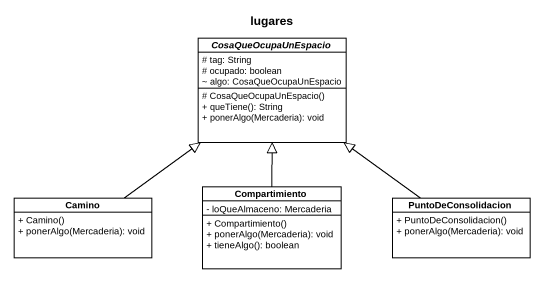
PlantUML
@startuml
title lugares
hide circle
hide empty members
skinparam classAttributeIconSize 0
abstract class CosaQueOcupaUnEspacio {
  # tag: String
  # ocupado: boolean
  ~ algo: CosaQueOcupaUnEspacio
  # CosaQueOcupaUnEspacio()
  + queTiene(): String
  + ponerAlgo(Mercaderia): void
}
class Camino {
  + Camino()
  + ponerAlgo(Mercaderia): void
}
class Compartimiento {
  - loQueAlmaceno: Mercaderia
  + Compartimiento()
  + ponerAlgo(Mercaderia): void
  + tieneAlgo(): boolean
}
class PuntoDeConsolidacion {
  + PuntoDeConsolidacion()
  + ponerAlgo(Mercaderia): void
}
Camino -up-|> CosaQueOcupaUnEspacio
Compartimiento -up-|> CosaQueOcupaUnEspacio
PuntoDeConsolidacion -up-|> CosaQueOcupaUnEspacio
@enduml
